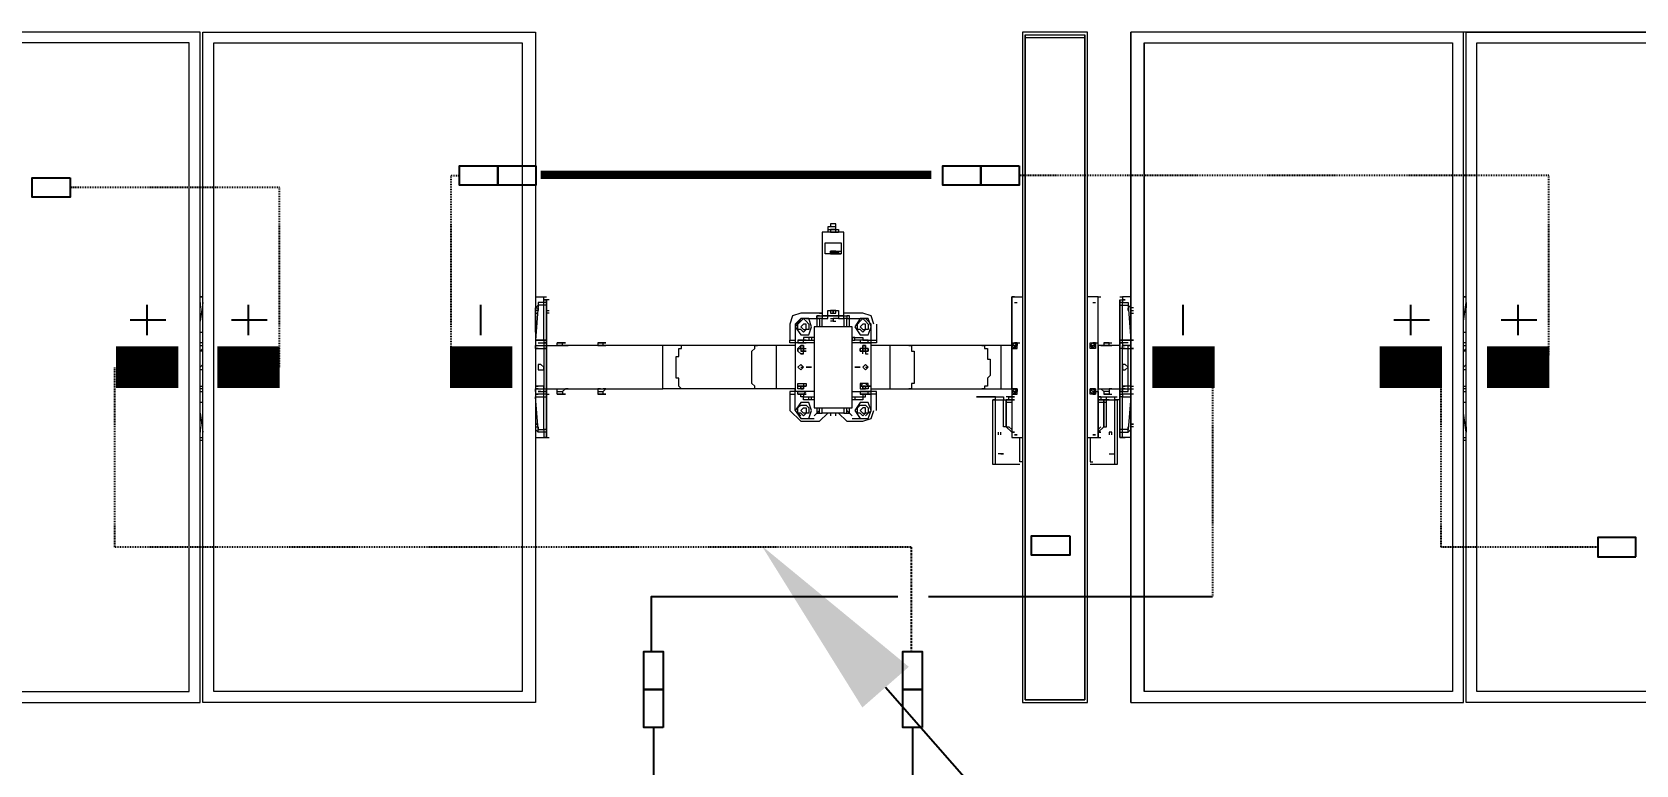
# Model space of a CAD drawing. Header units: feet. Extents: x -13743 to 68376, y -48 to 67763.
# Drawn here: x 4039 to 4231, y 2416 to 2503.8 of the extents above; entities that cross this region are included whole.
import ezdxf
from ezdxf import colors
from ezdxf.entities.mleader import LeaderData, LeaderLine
from ezdxf.lldxf.tags import DXFTag
from ezdxf.math import Vec2, Vec3

# ---------------------------------------------------------------- set-up
doc = ezdxf.new("R2010")
doc.units = ezdxf.units.FT
doc.header["$MEASUREMENT"] = 0
doc.linetypes.add('HIDDEN', pattern=[0.375, 0.25, -0.125])
for name, color, linetype in [('E-DC HARNESS-NEG', 170, 'DC HARNESS CABLE'), ('E-DC HARNESS-POS', 10, 'DC HARNESS CABLE'), ('E-HARN-COMP', 8, 'Continuous'), ('E-TRNK-CABL-NEG', 6, 'HIDDEN'), ('E-TRUNK-CABLE-POS', 6, 'HIDDEN'), ('G-ANNO-TEXT', 1, 'Continuous'), ('Polarity-Text', 7, 'Continuous')]:
    doc.layers.add(name, color=color, linetype=linetype)
doc.styles.add('NEI-A', font='arial.ttf')
doc.styles.get("Standard").update_dxf_attribs({"font": 'arial.ttf'})
tags = doc.linetypes.add('DC HARNESS CABLE', pattern='A,0.5,-0.2,["DH",Standard,S=0.1,R=0,X=-0.1,Y=-0.05],-0.2', length=0.9).pattern_tags.tags
tags[6] = DXFTag(74, 10)

# ---------------------------------------------------------------- blocks, each defined once
blk = doc.blocks.new('A$C47dfd34d')
at = {"lineweight": 5}
for points in [[(9.59628, 0.41332), (9.39128, 0.41332), (9.39128, 0), (9.59628, 0)], [(9.39795, 0.00667), (9.58961, 0.00667), (9.58961, 0.40665), (9.39795, 0.40665)], [(9.59794, 0), (9.59794, 0.41332), (9.80293, 0.41332), (9.80293, 0)], [(9.60461, 0.00667), (9.60461, 0.40665), (9.7946, 0.40665), (9.7946, 0.00667)], [(10.10292, 0.41332), (10.10292, 0), (10.14292, 0), (10.14292, 0.41332)], [(10.16959, 0.41332), (10.16959, 0), (10.37458, 0), (10.37458, 0.41332)], [(10.16959, 0), (10.16959, 0.41332)], [(10.36791, 0.40665), (10.36791, 0.00667), (10.17792, 0.00667), (10.17792, 0.40665)], [(10.17792, 0.00667), (10.17792, 0.40665)], [(10.58124, 0.41332), (10.58124, 0), (10.37624, 0), (10.37624, 0.41332)], [(10.38291, 0.40665), (10.57457, 0.40665), (10.57457, 0.00667), (10.38291, 0.00667)], [(9.98126, 0.28166), (9.98126, 0.28332), (9.99126, 0.28332), (9.99126, 0.27666), (9.98126, 0.27666)], [(9.98459, 0.27832), (9.98626, 0.27666), (9.98459, 0.27832), (9.98626, 0.27832)], [(9.98626, 0.27666), (9.98793, 0.27666), (9.98626, 0.27666), (9.98626, 0.27832), (9.98793, 0.27832), (9.98793, 0.27666), (9.98959, 0.27666), (9.98959, 0.27832), (9.98959, 0.27666), (9.98793, 0.27666), (9.98793, 0.27832), (9.98626, 0.27832)], [(9.98626, 0.27832), (9.98626, 0.27666)], [(9.98959, 0.27832), (9.98793, 0.27666), (9.98793, 0.27832)], [(9.98959, 0.27832), (9.98959, 0.27666), (9.98959, 0.27832), (9.98959, 0.27666), (9.98959, 0.27832), (9.98959, 0.27666)], [(9.99126, 0.27666), (9.98959, 0.27666)], [(9.59794, 0.24999), (9.59628, 0.24999)], [(10.37624, 0.24999), (10.37458, 0.24999)], [(9.98793, 0.23999), (9.98793, 0.24166), (9.98459, 0.24166), (9.98459, 0.23999), (9.98626, 0.23999)], [(9.98626, 0.24166), (9.98626, 0.23999)], [(9.99126, 0.23832), (9.98959, 0.23832)], [(10.16292, 0.24166), (10.16292, 0.23999)], [(9.97126, 0.23666), (9.96626, 0.23666), (9.96293, 0.23166), (9.96626, 0.22666), (9.97126, 0.22666), (9.97293, 0.23166)], [(9.96626, 0.22999), (9.96459, 0.22999), (9.96459, 0.23166), (9.96459, 0.23332), (9.96626, 0.23499), (9.96793, 0.23666), (9.96959, 0.23499), (9.97126, 0.23332), (9.97126, 0.23166), (9.97126, 0.22999), (9.96959, 0.22999), (9.96959, 0.23166), (9.96959, 0.23332), (9.96793, 0.23332), (9.96626, 0.23166), (9.96793, 0.22999), (9.96959, 0.22999), (9.96793, 0.22832)], [(9.99793, 0.18166), (9.99793, 0.23166), (9.97459, 0.23166), (9.97459, 0.18166)], [(10.00793, 0.23666), (10.00293, 0.23666), (9.99959, 0.23166), (10.00293, 0.22666), (10.00793, 0.22666), (10.00959, 0.23166)], [(10.00459, 0.22999), (10.00626, 0.22999), (10.00459, 0.22832), (10.00293, 0.22999), (10.00126, 0.22999), (10.00126, 0.23166), (10.00126, 0.23332), (10.00293, 0.23499), (10.00459, 0.23666), (10.00626, 0.23499), (10.00793, 0.23332), (10.00793, 0.23166), (10.00793, 0.22999), (10.00626, 0.22999), (10.00626, 0.23166), (10.00626, 0.23332), (10.00459, 0.23332), (10.00293, 0.23166)], [(9.8096, 0.22166), (9.80793, 0.22166)], [(9.81793, 0.21999), (9.81627, 0.21999)], [(9.84293, 0.21999), (9.84127, 0.21999)], [(9.8446, 0.21999), (9.84627, 0.21999)], [(9.96626, 0.22166), (9.96459, 0.22166)], [(9.96793, 0.22166), (9.96459, 0.22166)], [(9.96459, 0.21666), (9.96459, 0.21832)], [(9.96626, 0.21832), (9.96793, 0.21832), (9.96626, 0.21832), (9.96626, 0.21999), (9.96793, 0.21999), (9.96793, 0.21832)], [(9.96793, 0.22166), (9.96959, 0.22166)], [(9.99793, 0.22332), (9.99959, 0.22332), (9.99959, 0.22499), (9.99793, 0.22499)], [(10.00459, 0.22166), (10.00293, 0.22166)], [(10.00793, 0.22166), (10.00293, 0.22166)], [(10.00293, 0.21666), (10.00293, 0.21832)], [(10.00626, 0.22332), (10.00459, 0.22332), (10.00626, 0.22332), (10.00793, 0.22332), (10.00459, 0.22332)], [(10.00459, 0.21832), (10.00459, 0.21999), (10.00626, 0.21999), (10.00626, 0.21832)], [(10.00459, 0.21832), (10.00626, 0.21832), (10.00793, 0.21832), (10.00793, 0.21666), (10.00793, 0.21832), (10.00626, 0.21832)], [(10.00959, 0.22166), (10.00793, 0.22166)], [(10.09792, 0.22166), (10.09626, 0.21999), (10.09792, 0.21832), (10.09959, 0.21999)], [(10.09959, 0.21999), (10.09792, 0.21999)], [(10.14459, 0.21999), (10.14459, 0.22166), (10.14625, 0.22166), (10.14459, 0.21999), (10.14625, 0.21999), (10.14792, 0.21999), (10.14625, 0.21999), (10.14792, 0.21999), (10.14625, 0.21999), (10.14792, 0.21999), (10.14792, 0.21832), (10.14625, 0.21832), (10.14459, 0.21832)], [(10.14625, 0.22166), (10.14459, 0.21999), (10.14625, 0.21832), (10.14792, 0.21999)], [(10.14792, 0.21999), (10.14792, 0.22166), (10.14792, 0.21999), (10.14625, 0.21999), (10.14792, 0.21999), (10.14792, 0.21832), (10.14625, 0.21832), (10.14625, 0.21999)], [(10.15125, 0.21999), (10.15292, 0.21999)], [(10.15792, 0.21999), (10.15625, 0.21999)], [(9.80627, 0.20499), (9.80793, 0.20499), (9.80793, 0.20666), (9.80627, 0.20832), (9.8046, 0.20832), (9.8046, 0.20666), (9.8046, 0.20499)], [(9.96626, 0.20832), (9.96459, 0.20666), (9.96626, 0.20499), (9.96793, 0.20666)], [(9.96626, 0.20832), (9.96459, 0.20666), (9.96626, 0.20499), (9.96793, 0.20666)], [(9.96626, 0.20832), (9.96459, 0.20666), (9.96626, 0.20499), (9.96793, 0.20666)], [(9.96626, 0.20832), (9.96459, 0.20666), (9.96626, 0.20499), (9.96793, 0.20666)], [(10.00626, 0.20832), (10.00459, 0.20666), (10.00626, 0.20499), (10.00793, 0.20666)], [(10.00626, 0.20832), (10.00459, 0.20666), (10.00626, 0.20499), (10.00793, 0.20666)], [(10.00626, 0.20832), (10.00459, 0.20666), (10.00626, 0.20499), (10.00793, 0.20666)], [(10.00626, 0.20832), (10.00459, 0.20666), (10.00626, 0.20499), (10.00793, 0.20666)], [(10.16625, 0.20832), (10.16459, 0.20832), (10.16459, 0.20499), (10.16625, 0.20499), (10.16792, 0.20666)], [(9.8046, 0.19333), (9.80293, 0.19333)], [(9.8096, 0.19166), (9.8096, 0.19333), (9.8096, 0.18999)], [(9.96626, 0.19333), (9.96793, 0.19333), (9.96793, 0.19499), (9.96626, 0.19499), (9.96459, 0.19499), (9.96626, 0.19499)], [(9.96626, 0.19333), (9.96459, 0.19333), (9.96459, 0.19499), (9.96793, 0.19499), (9.96793, 0.19333)], [(9.96626, 0.19499), (9.96793, 0.19499), (9.96793, 0.19333), (9.96626, 0.19333)], [(9.99793, 0.18833), (9.99959, 0.18833), (9.99959, 0.18666), (9.99793, 0.18666)], [(10.00793, 0.19499), (10.00626, 0.19666), (10.00459, 0.19666), (10.00293, 0.19499), (10.00293, 0.19333), (10.00626, 0.19333), (10.00626, 0.19499)], [(10.00793, 0.19499), (10.00793, 0.19666), (10.00293, 0.19666), (10.00293, 0.19499)], [(10.00793, 0.18999), (10.00959, 0.18999), (10.00793, 0.18999), (10.00793, 0.19166), (10.00959, 0.19166), (10.00793, 0.19166), (10.00626, 0.19166), (10.00459, 0.19166), (10.00293, 0.19166), (10.00293, 0.18999), (10.00793, 0.18999), (10.00459, 0.18999), (10.00459, 0.18833), (10.00626, 0.18833), (10.00626, 0.18999), (10.00459, 0.18999), (10.00293, 0.18999)], [(10.00459, 0.19333), (10.00459, 0.19499), (10.00626, 0.19499), (10.00626, 0.19333)], [(10.00959, 0.19499), (10.00793, 0.19499)], [(10.09459, 0.18833), (10.09626, 0.18833)], [(10.09626, 0.18666), (10.09459, 0.18666), (10.09459, 0.18833), (10.09626, 0.18833)], [(10.09792, 0.19333), (10.09626, 0.19166), (10.09792, 0.18999), (10.09959, 0.19166)], [(10.14625, 0.19333), (10.14459, 0.19166), (10.14625, 0.18999), (10.14792, 0.19166)], [(10.15459, 0.18999), (10.15625, 0.18999), (10.15292, 0.18999)], [(10.16292, 0.19166), (10.16292, 0.18999)], [(9.97126, 0.18499), (9.96626, 0.18499), (9.96293, 0.17999), (9.96626, 0.17499), (9.97126, 0.17499), (9.97293, 0.17999)], [(9.96959, 0.17999), (9.96959, 0.17833), (9.96793, 0.17666), (9.96626, 0.17833), (9.96459, 0.17833), (9.96459, 0.17999), (9.96459, 0.18166), (9.96626, 0.18333), (9.96793, 0.18333), (9.96959, 0.18333), (9.97126, 0.18166), (9.97126, 0.17999), (9.97126, 0.17833), (9.96959, 0.17833), (9.96793, 0.17833), (9.96626, 0.17999), (9.96793, 0.18166), (9.96959, 0.18166)], [(10.00793, 0.18499), (10.00293, 0.18499), (9.99959, 0.17999), (10.00293, 0.17499), (10.00793, 0.17499), (10.00959, 0.17999)], [(10.00626, 0.17833), (10.00459, 0.17666), (10.00293, 0.17833), (10.00126, 0.17833), (10.00126, 0.17999), (10.00126, 0.18166), (10.00293, 0.18333), (10.00626, 0.18333), (10.00793, 0.18166), (10.00793, 0.17999), (10.00793, 0.17833), (10.00626, 0.17833), (10.00626, 0.17999), (10.00626, 0.18166), (10.00459, 0.18166), (10.00293, 0.17999), (10.00459, 0.17833)], [(10.08626, 0.18666), (10.08459, 0.18666)], [(10.09292, 0.18666), (10.09292, 0.16999), (10.09126, 0.16999), (10.09126, 0.18666)], [(10.15292, 0.18666), (10.15125, 0.18666), (10.14959, 0.18666)], [(10.15292, 0.18666), (10.15125, 0.18666)], [(10.15459, 0.18666), (10.15625, 0.18666), (10.15459, 0.18666), (10.15292, 0.18666)], [(9.8046, 0.17166), (9.80293, 0.17166)], [(9.8096, 0.17166), (9.8096, 0.17333)], [(10.16292, 0.17333), (10.16292, 0.17166), (10.16292, 0.16333)], [(10.17125, 0.17166), (10.16959, 0.17166)], [(10.09959, 0.16499), (10.09792, 0.16499)], [(10.14792, 0.16499), (10.14625, 0.16499)], [(10.16459, 0.16333), (10.16292, 0.16333), (10.16459, 0.16333), (10.16625, 0.16333)], [(10.14125, 0.00167), (10.10459, 0.00167)]]:
    blk.add_lwpolyline(points, close=True, dxfattribs=at)
for points in [[(10.10459, 0.40998), (10.10459, 0.00167), (10.10459, 0.41165), (10.10459, 0.40998), (10.14125, 0.40998)], [(10.10459, 0.41165), (10.14125, 0.41165)], [(10.14125, 0.41165), (10.14125, 0.00167), (10.14125, 0.41165)], [(11.61119, 0.41332), (10.16959, 0.41332)], [(9.98959, 0.23666), (9.99293, 0.23666), (9.99293, 0.23832), (9.99293, 0.28999), (9.97959, 0.28999), (9.97959, 0.23832), (9.98126, 0.23832)], [(9.98293, 0.29165), (9.98959, 0.29165), (9.98959, 0.28999), (9.98793, 0.28999), (9.98959, 0.28999), (9.98793, 0.28999), (9.98793, 0.29165), (9.98793, 0.29332), (9.98793, 0.29499), (9.98459, 0.29499), (9.98459, 0.29332)], [(9.98793, 0.29332), (9.98293, 0.29332), (9.98293, 0.29165), (9.98293, 0.28999)], [(9.98626, 0.29165), (9.98793, 0.29165), (9.98459, 0.29165), (9.98459, 0.28999), (9.98626, 0.28999), (9.98459, 0.28999), (9.98626, 0.28999), (9.98793, 0.28999), (9.98959, 0.28999), (9.98793, 0.28999), (9.98959, 0.28999), (9.98793, 0.28999), (9.98959, 0.28999), (9.98793, 0.28999), (9.98626, 0.28999), (9.98793, 0.28999), (9.98626, 0.28999), (9.98459, 0.28999), (9.98626, 0.28999), (9.98459, 0.28999), (9.98626, 0.28999), (9.98459, 0.28999)], [(9.98626, 0.28999), (9.98459, 0.28999), (9.98626, 0.28999)], [(9.98626, 0.27832), (9.98459, 0.27832)], [(9.98459, 0.27666), (9.98459, 0.27832)], [(9.98459, 0.27666), (9.98459, 0.27832), (9.98459, 0.27666)], [(9.98459, 0.27832), (9.98626, 0.27832)], [(9.98626, 0.27666), (9.98626, 0.27832), (9.98626, 0.27666)], [(9.98626, 0.27832), (9.98793, 0.27832)], [(9.98626, 0.27832), (9.98793, 0.27832)], [(9.98626, 0.27832), (9.98793, 0.27832)], [(9.98626, 0.27832), (9.98793, 0.27832)], [(9.98626, 0.27666), (9.98626, 0.27832)], [(9.98626, 0.27666), (9.98793, 0.27832), (9.98626, 0.27832)], [(9.98793, 0.27832), (9.98793, 0.27666), (9.98793, 0.27832)], [(9.98793, 0.27832), (9.98959, 0.27832), (9.98793, 0.27666), (9.98959, 0.27666), (9.98793, 0.27666)], [(9.98793, 0.27666), (9.98793, 0.27832), (9.98793, 0.27666), (9.98793, 0.27832), (9.98793, 0.27666), (9.98959, 0.27832)], [(9.98793, 0.27832), (9.98959, 0.27832)], [(9.98793, 0.27832), (9.98959, 0.27832)], [(9.98959, 0.27832), (9.98959, 0.27666), (9.98959, 0.27832)], [(9.98959, 0.27666), (9.98959, 0.27832), (9.98959, 0.27666)], [(9.98959, 0.27832), (9.99126, 0.27832)], [(9.98959, 0.27832), (9.99126, 0.27832)], [(9.98459, 0.27666), (9.98626, 0.27666)], [(9.98626, 0.27666), (9.98793, 0.27666)], [(9.98626, 0.27666), (9.98793, 0.27666)], [(9.98626, 0.27666), (9.98793, 0.27666)], [(9.98793, 0.27666), (9.98959, 0.27666)], [(9.98793, 0.27666), (9.98959, 0.27666)], [(9.98793, 0.27666), (9.98959, 0.27666), (9.98793, 0.27666)], [(9.80293, 0.24999), (9.80793, 0.24999)], [(9.8096, 0.24666), (9.80793, 0.24666), (9.80793, 0.24999), (9.8096, 0.24999)], [(9.81127, 0.24832), (9.8096, 0.24832), (9.80793, 0.24832), (9.8096, 0.24832)], [(9.8096, 0.24832), (9.8096, 0.24166), (9.8096, 0.24832)], [(10.09792, 0.24999), (10.09626, 0.24999), (10.09626, 0.16333), (10.09792, 0.16333)], [(10.09626, 0.22166), (10.09626, 0.24999), (10.10292, 0.24999)], [(10.14292, 0.16333), (10.14959, 0.16333), (10.14959, 0.24999), (10.14292, 0.24999)], [(10.14625, 0.22166), (10.14792, 0.22166), (10.14625, 0.22166), (10.14792, 0.22166), (10.14959, 0.22166), (10.14959, 0.24999), (10.15125, 0.24999)], [(10.16292, 0.24999), (10.16459, 0.24999), (10.16459, 0.24666), (10.16292, 0.24666)], [(10.16292, 0.24166), (10.16292, 0.24832), (10.16292, 0.24166)], [(10.16292, 0.24832), (10.16459, 0.24832), (10.16625, 0.24832), (10.16459, 0.24832)], [(10.16959, 0.24999), (10.16459, 0.24999)], [(9.59628, 0.24666), (9.59628, 0.24332)], [(9.59794, 0.24666), (9.59628, 0.23499)], [(9.8096, 0.24499), (9.80793, 0.24499), (9.8046, 0.24499), (9.80293, 0.22332), (9.80793, 0.22332), (9.8096, 0.22332), (9.80793, 0.22332), (9.80793, 0.24499), (9.80793, 0.24666), (9.8046, 0.24666), (9.8046, 0.24499), (9.80293, 0.24332), (9.8046, 0.24332), (9.8046, 0.24166), (9.80293, 0.24166)], [(9.80293, 0.22832), (9.80293, 0.24332), (9.80293, 0.24166), (9.80293, 0.23999), (9.8046, 0.23999)], [(9.80293, 0.23499), (9.80293, 0.23999)], [(9.81127, 0.23999), (9.8096, 0.23999), (9.8096, 0.24166), (9.81127, 0.24166)], [(9.8096, 0.24166), (9.8096, 0.23999)], [(9.8096, 0.22166), (9.8096, 0.23999), (9.8096, 0.22166)], [(9.97793, 0.23999), (9.97959, 0.23999), (9.96626, 0.23999), (9.96126, 0.23832), (9.95959, 0.23332), (9.95959, 0.22332), (9.96293, 0.22332)], [(9.97793, 0.23832), (9.97626, 0.23832), (9.97959, 0.23832), (9.97959, 0.23666), (9.98293, 0.23666), (9.98293, 0.23832), (9.98293, 0.24166), (9.98959, 0.24166), (9.98959, 0.23832), (9.98293, 0.23832), (9.98959, 0.23832), (9.98959, 0.23666), (9.98793, 0.23666), (9.98626, 0.23666), (9.98626, 0.23499), (9.98793, 0.23499)], [(9.97959, 0.23166), (9.97959, 0.23666), (9.97626, 0.23666), (9.97626, 0.23832), (9.97626, 0.23666), (9.97626, 0.23166)], [(9.97959, 0.23832), (9.98293, 0.23832), (9.97959, 0.23832)], [(9.98293, 0.23832), (9.98459, 0.23832)], [(9.99293, 0.23832), (9.98959, 0.23832), (9.99293, 0.23832)], [(10.01126, 0.23332), (10.00959, 0.23832), (10.00459, 0.23999), (9.99459, 0.23999), (9.99293, 0.23999)], [(9.99293, 0.23832), (9.99459, 0.23832), (9.99459, 0.23666), (9.99293, 0.23666), (9.99293, 0.23166)], [(9.99626, 0.23166), (9.99626, 0.23666), (9.99626, 0.23832), (9.99459, 0.23832)], [(10.09792, 0.24666), (10.09959, 0.24666)], [(10.14625, 0.24666), (10.14792, 0.24666)], [(10.16292, 0.24499), (10.16459, 0.24499), (10.16459, 0.24666), (10.16792, 0.24666), (10.16792, 0.24499), (10.16959, 0.22332), (10.16459, 0.22332), (10.16292, 0.22332), (10.16459, 0.22332), (10.16459, 0.24499), (10.16792, 0.24499), (10.16959, 0.24332), (10.16959, 0.22832)], [(10.16292, 0.22166), (10.16292, 0.23999), (10.16292, 0.22166)], [(10.16792, 0.24166), (10.16792, 0.24332)], [(10.17125, 0.24332), (10.16959, 0.24332), (10.16959, 0.24166), (10.16959, 0.23999), (10.17125, 0.23999)], [(10.16959, 0.24166), (10.17125, 0.24166)], [(10.16959, 0.23999), (10.16959, 0.23499)], [(10.37458, 0.23499), (10.37624, 0.24666), (10.37624, 0.24332)], [(9.59628, 0.22832), (9.59794, 0.22832)], [(9.96626, 0.23666), (9.96293, 0.23332), (9.96293, 0.21999), (9.95126, 0.21999), (9.9396, 0.21999), (9.89293, 0.21999), (9.88126, 0.21999)], [(9.96959, 0.23666), (9.97459, 0.23666), (9.97626, 0.23666), (9.97793, 0.23666), (9.97793, 0.23166)], [(9.98459, 0.23666), (9.98626, 0.23666), (9.98626, 0.23499), (9.98459, 0.23499)], [(9.99459, 0.23166), (9.99459, 0.23666), (9.99626, 0.23666), (9.99793, 0.23666), (10.00293, 0.23666)], [(10.00626, 0.17666), (10.00959, 0.17999), (10.00959, 0.19333), (10.02126, 0.19333), (10.03293, 0.19333), (10.07792, 0.19333), (10.08959, 0.19333), (10.09626, 0.19333), (10.09626, 0.19166), (10.09626, 0.18999), (10.09792, 0.18999), (10.09959, 0.18999), (10.09959, 0.19166), (10.09959, 0.19333), (10.09792, 0.19333), (10.09959, 0.19333), (10.09959, 0.19166), (10.09792, 0.19166), (10.09792, 0.18999), (10.09959, 0.18999), (10.09959, 0.19166), (10.09792, 0.19166), (10.09959, 0.19166), (10.09792, 0.19166), (10.09959, 0.19166), (10.09792, 0.19166), (10.09959, 0.19166), (10.09792, 0.19166), (10.09626, 0.19166), (10.09792, 0.19333), (10.09626, 0.19333), (10.09626, 0.21999), (10.09626, 0.21832), (10.09792, 0.21832), (10.09959, 0.21832), (10.09959, 0.21999), (10.09959, 0.22166), (10.09792, 0.22166), (10.09626, 0.21999), (10.08959, 0.21999), (10.07792, 0.21999), (10.03293, 0.21999), (10.00959, 0.21999), (10.00959, 0.23332), (10.00626, 0.23666)], [(10.01293, 0.23332), (10.01293, 0.22332), (10.01293, 0.22166), (10.00959, 0.22166)], [(10.37458, 0.22832), (10.37624, 0.22832)], [(9.59794, 0.22166), (9.59628, 0.22166)], [(9.59628, 0.21999), (9.59794, 0.21999)], [(9.59794, 0.21666), (9.59628, 0.21666), (9.59794, 0.21832)], [(9.80793, 0.22332), (9.80293, 0.22332), (9.8046, 0.22332), (9.80293, 0.22332), (9.80293, 0.21999)], [(9.80293, 0.21832), (9.8046, 0.21832), (9.80293, 0.21832), (9.8046, 0.21832), (9.80293, 0.21832), (9.80293, 0.21999), (9.80793, 0.21999), (9.8096, 0.21999), (9.81627, 0.21999), (9.81627, 0.22166), (9.81793, 0.22166)], [(9.8046, 0.21832), (9.80293, 0.21832), (9.80793, 0.21832), (9.8096, 0.21832), (9.80793, 0.21832), (9.80793, 0.19499), (9.80293, 0.19499)], [(9.8046, 0.22166), (9.80793, 0.22166)], [(9.8046, 0.21999), (9.80627, 0.21999)], [(9.8096, 0.22332), (9.80793, 0.22332), (9.80793, 0.22166), (9.80793, 0.21832), (9.8096, 0.21832), (9.80793, 0.21832), (9.8096, 0.21832)], [(9.80793, 0.21999), (9.80793, 0.21832)], [(9.8096, 0.22166), (9.8096, 0.21999), (9.8096, 0.22166)], [(9.8096, 0.19333), (9.8096, 0.21999), (9.8096, 0.19333)], [(9.84293, 0.22166), (9.84127, 0.22166), (9.84127, 0.21999), (9.82127, 0.21999), (9.81627, 0.21999), (9.8196, 0.21999), (9.82127, 0.21999), (9.82293, 0.21999)], [(9.8196, 0.21999), (9.8196, 0.22166), (9.82127, 0.22166), (9.8196, 0.22166), (9.81793, 0.22166), (9.8196, 0.22166), (9.81627, 0.22166), (9.8196, 0.22166), (9.82127, 0.22166)], [(9.82127, 0.21999), (9.81627, 0.21999)], [(9.84293, 0.19333), (9.84127, 0.19333), (9.84127, 0.19166), (9.8446, 0.19166), (9.84627, 0.19333), (9.8446, 0.19333), (9.88126, 0.19333), (9.88126, 0.21999), (9.8446, 0.21999), (9.8446, 0.22166), (9.84293, 0.22166), (9.8446, 0.22166), (9.84127, 0.22166), (9.8446, 0.22166), (9.84627, 0.22166), (9.8446, 0.22166), (9.84627, 0.22166)], [(9.8446, 0.21999), (9.84127, 0.21999), (9.8446, 0.21999)], [(9.84627, 0.21999), (9.84127, 0.21999)], [(9.89293, 0.19333), (9.89126, 0.19499), (9.89126, 0.19999), (9.8896, 0.19999), (9.8896, 0.20166), (9.8896, 0.20333), (9.8896, 0.20499), (9.8896, 0.20666), (9.8896, 0.20832), (9.8896, 0.20999), (9.8896, 0.21166), (9.8896, 0.21332), (9.89126, 0.21332), (9.89126, 0.21499), (9.89126, 0.21666), (9.89126, 0.21832), (9.89293, 0.21832), (9.89293, 0.21999)], [(9.9396, 0.19333), (9.93793, 0.19333), (9.93793, 0.19499), (9.93626, 0.19666), (9.93626, 0.19833), (9.93626, 0.19999), (9.93626, 0.20166), (9.93626, 0.20333), (9.93626, 0.20499), (9.93626, 0.20666), (9.93626, 0.20832), (9.93626, 0.20999), (9.93626, 0.21166), (9.93626, 0.21332), (9.93626, 0.21499), (9.93626, 0.21666), (9.93793, 0.21832), (9.93793, 0.21999), (9.9396, 0.21999)], [(9.95126, 0.19333), (9.95126, 0.21999)], [(9.97459, 0.22166), (9.96793, 0.22166), (9.96793, 0.22332), (9.96959, 0.22332), (9.96793, 0.22332), (9.96626, 0.22332), (9.96459, 0.22332), (9.96459, 0.22166), (9.96293, 0.22166), (9.96293, 0.19166), (9.95959, 0.19166), (9.95959, 0.18999), (9.96293, 0.18999)], [(9.96293, 0.22166), (9.95959, 0.22166), (9.95959, 0.22332)], [(9.96793, 0.22332), (9.96459, 0.22332), (9.96793, 0.22332), (9.96626, 0.22332)], [(9.96793, 0.22166), (9.96459, 0.22166), (9.96959, 0.22166)], [(9.96626, 0.21666), (9.96793, 0.21666), (9.96626, 0.21666), (9.96793, 0.21666), (9.96793, 0.21832), (9.96793, 0.21999), (9.96626, 0.21999), (9.96459, 0.21832), (9.96626, 0.21832), (9.96626, 0.21666), (9.96793, 0.21666), (9.96793, 0.21832), (9.96626, 0.21832), (9.96793, 0.21832), (9.96793, 0.21666)], [(9.96793, 0.21499), (9.96626, 0.21499), (9.96793, 0.21499), (9.96793, 0.21666), (9.96959, 0.21666), (9.96793, 0.21666), (9.96793, 0.21832), (9.96959, 0.21832)], [(9.97126, 0.22499), (9.96793, 0.22499), (9.96793, 0.22332), (9.97126, 0.22332)], [(9.97293, 0.22499), (9.97126, 0.22499), (9.97126, 0.22332), (9.97293, 0.22332)], [(9.97459, 0.22499), (9.97293, 0.22499), (9.97293, 0.22332), (9.97459, 0.22332)], [(9.99793, 0.22499), (9.99959, 0.22499), (10.00459, 0.22499), (10.00459, 0.22332), (9.99959, 0.22332)], [(10.00793, 0.22332), (10.00293, 0.22332), (10.00293, 0.22166), (9.99793, 0.22166)], [(10.00293, 0.22166), (10.00793, 0.22166)], [(10.00459, 0.21499), (10.00459, 0.21666), (10.00293, 0.21666), (10.00459, 0.21666), (10.00626, 0.21666), (10.00626, 0.21832), (10.00793, 0.21832), (10.00626, 0.21832), (10.00626, 0.21999), (10.00459, 0.21999), (10.00459, 0.21666), (10.00626, 0.21666), (10.00459, 0.21666), (10.00459, 0.21832), (10.00293, 0.21832)], [(10.00626, 0.22166), (10.00459, 0.22166)], [(10.00626, 0.21832), (10.00793, 0.21832)], [(10.01293, 0.17999), (10.01293, 0.18999), (10.01293, 0.19166), (10.00959, 0.19166), (10.00959, 0.22166), (10.00793, 0.22166), (10.00793, 0.22332), (10.00959, 0.22332), (10.01293, 0.22332)], [(10.02126, 0.21999), (10.02126, 0.19333)], [(10.03293, 0.21999), (10.03459, 0.21999), (10.03459, 0.21666), (10.03626, 0.21666), (10.03626, 0.21499), (10.03626, 0.21332), (10.03626, 0.21166), (10.03626, 0.20999), (10.03626, 0.20832), (10.03626, 0.20666), (10.03626, 0.20499), (10.03626, 0.20333), (10.03626, 0.20166), (10.03626, 0.19999), (10.03626, 0.19833), (10.03626, 0.19666), (10.03459, 0.19666), (10.03459, 0.19499), (10.03459, 0.19333), (10.03293, 0.19333)], [(10.07792, 0.21999), (10.07959, 0.21999), (10.07959, 0.21832), (10.08126, 0.21832), (10.08126, 0.21666), (10.08126, 0.21499), (10.08126, 0.21332), (10.08126, 0.21166), (10.08292, 0.21166), (10.08292, 0.20999), (10.08292, 0.20832), (10.08292, 0.20666), (10.08292, 0.20499), (10.08292, 0.20333), (10.08292, 0.20166), (10.08126, 0.19999), (10.08126, 0.19833), (10.08126, 0.19666), (10.08126, 0.19499), (10.07959, 0.19499), (10.07959, 0.19333), (10.07792, 0.19333)], [(10.08959, 0.21999), (10.08959, 0.19333)], [(10.09959, 0.22166), (10.09959, 0.21999), (10.09792, 0.21999), (10.09792, 0.21832), (10.09959, 0.21832), (10.09959, 0.21999), (10.09792, 0.21999), (10.09626, 0.21999), (10.09626, 0.22166), (10.09792, 0.22166), (10.09959, 0.22166), (10.10126, 0.22166)], [(10.09626, 0.22166), (10.09626, 0.22166)], [(10.09626, 0.21999), (10.09626, 0.21999)], [(10.09626, 0.21832), (10.09626, 0.21832)], [(10.09792, 0.22166), (10.09792, 0.22166)], [(10.09792, 0.21999), (10.09959, 0.21999)], [(10.09792, 0.21999), (10.09959, 0.21999)], [(10.09792, 0.21999), (10.09959, 0.21999)], [(10.09792, 0.21999), (10.09959, 0.21999)], [(10.09792, 0.21832), (10.09792, 0.21832)], [(10.09959, 0.22166), (10.09959, 0.22166)], [(10.09959, 0.21999), (10.09959, 0.21999)], [(10.09959, 0.21832), (10.09959, 0.21832)], [(10.14459, 0.22166), (10.14459, 0.22166)], [(10.14459, 0.21999), (10.14459, 0.21999)], [(10.14459, 0.21832), (10.14459, 0.21832)], [(10.14625, 0.22166), (10.14625, 0.22166)], [(10.14625, 0.21832), (10.14625, 0.21832)], [(10.14792, 0.22166), (10.14792, 0.22166)], [(10.14792, 0.21999), (10.14792, 0.21999)], [(10.14792, 0.21832), (10.14792, 0.21832)], [(10.15625, 0.22166), (10.15459, 0.22166), (10.15292, 0.22166), (10.15459, 0.22166), (10.15292, 0.22166), (10.15625, 0.22166), (10.15292, 0.22166), (10.15292, 0.21999), (10.15625, 0.21999), (10.15125, 0.21999), (10.14959, 0.21999), (10.14959, 0.19333), (10.15125, 0.19333), (10.15625, 0.19333)], [(10.15125, 0.21999), (10.15625, 0.21999)], [(10.16292, 0.21999), (10.15625, 0.21999), (10.15625, 0.22166), (10.15792, 0.22166)], [(10.16292, 0.22166), (10.16292, 0.21999), (10.16292, 0.22166)], [(10.16792, 0.22166), (10.16459, 0.22166), (10.16292, 0.22166), (10.16459, 0.22166), (10.16459, 0.21832), (10.16292, 0.21832)], [(10.16959, 0.16333), (10.16459, 0.16333), (10.16459, 0.16666), (10.16792, 0.16666), (10.16792, 0.16833), (10.16459, 0.16833), (10.16459, 0.18833), (10.16292, 0.18833), (10.16292, 0.18999), (10.16459, 0.18999), (10.16459, 0.19166), (10.16792, 0.19166), (10.16792, 0.21999), (10.16959, 0.21999), (10.16459, 0.21999), (10.16625, 0.21999)], [(10.16292, 0.21999), (10.16292, 0.19333), (10.16292, 0.21999)], [(10.16459, 0.22166), (10.16459, 0.22332), (10.16625, 0.22332)], [(10.16459, 0.22332), (10.16959, 0.22332), (10.17125, 0.22332), (10.16959, 0.22332), (10.16959, 0.21999), (10.16959, 0.21832), (10.17125, 0.21832)], [(10.16959, 0.19499), (10.16459, 0.19499), (10.16459, 0.21832), (10.16625, 0.21832), (10.16459, 0.21832), (10.16459, 0.21999)], [(10.16625, 0.21832), (10.16459, 0.21832), (10.16959, 0.21832), (10.17125, 0.21832), (10.16959, 0.21832)], [(10.37624, 0.22166), (10.37458, 0.22166)], [(10.37458, 0.21999), (10.37624, 0.21999)], [(10.37624, 0.21666), (10.37458, 0.21666), (10.37624, 0.21832)], [(9.59628, 0.20666), (9.59794, 0.20832)], [(9.96626, 0.21499), (9.96459, 0.21666)], [(9.96626, 0.21666), (9.96626, 0.21666)], [(10.00459, 0.21666), (10.00626, 0.21666), (10.00793, 0.21666), (10.00626, 0.21666), (10.00626, 0.21499), (10.00793, 0.21499)], [(10.00626, 0.21666), (10.00626, 0.21666)], [(10.37458, 0.20666), (10.37624, 0.20832)], [(9.59794, 0.20499), (9.59628, 0.20499)], [(9.96626, 0.20666), (9.96793, 0.20666)], [(9.97293, 0.20666), (9.96959, 0.20666), (9.97293, 0.20666)], [(10.00293, 0.20666), (9.99959, 0.20666), (10.00293, 0.20666)], [(10.00626, 0.20666), (10.00793, 0.20666)], [(10.37624, 0.20499), (10.37458, 0.20499)], [(9.59628, 0.19499), (9.59794, 0.19499)], [(9.59794, 0.19333), (9.59628, 0.19333)], [(9.59628, 0.19166), (9.59794, 0.19166)], [(9.8046, 0.19499), (9.80293, 0.19499), (9.8046, 0.19499), (9.80293, 0.19499), (9.80293, 0.19333), (9.80793, 0.19333), (9.8096, 0.19333)], [(9.80293, 0.19166), (9.80293, 0.19333), (9.80293, 0.18999), (9.8046, 0.18999)], [(9.80293, 0.17833), (9.80293, 0.17333), (9.80293, 0.17166), (9.80293, 0.16999), (9.8046, 0.16999), (9.8046, 0.16833), (9.80293, 0.18833), (9.80793, 0.18833), (9.80793, 0.18999), (9.80293, 0.18999), (9.80293, 0.18833)], [(9.80627, 0.19166), (9.8046, 0.19166), (9.80793, 0.19166), (9.80793, 0.19333), (9.80793, 0.19499), (9.80793, 0.19333), (9.8096, 0.19333), (9.81627, 0.19333), (9.82127, 0.19333), (9.84127, 0.19333), (9.8446, 0.19333)], [(9.8046, 0.16666), (9.8046, 0.16833), (9.80793, 0.16833), (9.80793, 0.18833), (9.8096, 0.18833), (9.8096, 0.18999), (9.81127, 0.18999)], [(9.8096, 0.18999), (9.80793, 0.18999), (9.80793, 0.19166), (9.8096, 0.19166), (9.80793, 0.19166), (9.80793, 0.19333)], [(9.8096, 0.18999), (9.8096, 0.17333), (9.8096, 0.18999)], [(9.82293, 0.19333), (9.82127, 0.19333), (9.8196, 0.19166), (9.8196, 0.18999), (9.82127, 0.18999), (9.8196, 0.18999), (9.81793, 0.18999), (9.81627, 0.18999), (9.81627, 0.19166), (9.81627, 0.19333), (9.81793, 0.19333)], [(9.81627, 0.19333), (9.82127, 0.19333)], [(9.81627, 0.19166), (9.8196, 0.19166)], [(9.8196, 0.18999), (9.81627, 0.18999), (9.8196, 0.18999), (9.81793, 0.18999)], [(9.84127, 0.19333), (9.84627, 0.19333)], [(9.84127, 0.19166), (9.84127, 0.18999), (9.84293, 0.18999), (9.8446, 0.18999), (9.84627, 0.18999), (9.8446, 0.18999), (9.8446, 0.19166)], [(9.8446, 0.18999), (9.84127, 0.18999), (9.8446, 0.18999), (9.84293, 0.18999)], [(9.96626, 0.17666), (9.96293, 0.17999), (9.96293, 0.19333), (9.9396, 0.19333), (9.89293, 0.19333), (9.88126, 0.19333)], [(9.95959, 0.18999), (9.95959, 0.17999), (9.96626, 0.17333), (9.97793, 0.17333), (9.98293, 0.17833)], [(9.96793, 0.18999), (9.96459, 0.18999), (9.96626, 0.18999), (9.96459, 0.18999), (9.96459, 0.19166), (9.96626, 0.19166), (9.96793, 0.19166), (9.96459, 0.19166), (9.96293, 0.19166)], [(9.96793, 0.19333), (9.96793, 0.19499), (9.96959, 0.19499), (9.96793, 0.19499), (9.96459, 0.19499), (9.96459, 0.19666), (9.96793, 0.19666), (9.96793, 0.19499), (9.96626, 0.19499)], [(9.96459, 0.19666), (9.96793, 0.19666)], [(9.96459, 0.19499), (9.96459, 0.19666), (9.96959, 0.19666), (9.96959, 0.19499), (9.96793, 0.19499)], [(9.96959, 0.19166), (9.96459, 0.19166), (9.96626, 0.19166)], [(9.96459, 0.18999), (9.96793, 0.18999), (9.96459, 0.18999)], [(9.97459, 0.19166), (9.96793, 0.19166), (9.96959, 0.19166), (9.96793, 0.18999), (9.96959, 0.18999), (9.96793, 0.18999), (9.96793, 0.18833), (9.96626, 0.18833), (9.96626, 0.18999)], [(9.97126, 0.18666), (9.96793, 0.18666), (9.96793, 0.18833), (9.97126, 0.18833)], [(9.97293, 0.18666), (9.97126, 0.18666), (9.97126, 0.18833), (9.97293, 0.18833)], [(9.97459, 0.18666), (9.97293, 0.18666), (9.97293, 0.18833), (9.97459, 0.18833)], [(9.99793, 0.19166), (10.00293, 0.19166), (10.00793, 0.19166), (10.00293, 0.19166)], [(9.99959, 0.18833), (10.00459, 0.18833), (10.00459, 0.18666), (9.99959, 0.18666), (9.99793, 0.18666)], [(10.00626, 0.19499), (10.00793, 0.19499), (10.00793, 0.19333), (10.00626, 0.19333), (10.00459, 0.19333), (10.00459, 0.19499), (10.00626, 0.19499), (10.00459, 0.19499), (10.00293, 0.19499), (10.00459, 0.19499), (10.00459, 0.19333)], [(10.00793, 0.19666), (10.00459, 0.19666)], [(10.01293, 0.18999), (10.00959, 0.18999)], [(10.07459, 0.18833), (10.07626, 0.18833), (10.07459, 0.18833)], [(10.07626, 0.18833), (10.07792, 0.18833)], [(10.08292, 0.18833), (10.07626, 0.18833), (10.08292, 0.18833)], [(10.08292, 0.18833), (10.08626, 0.18833), (10.08292, 0.18833)], [(10.08626, 0.14666), (10.08459, 0.14666), (10.08459, 0.18666), (10.08626, 0.18666), (10.08626, 0.18833), (10.09126, 0.18833), (10.09126, 0.18666), (10.09292, 0.18666), (10.09459, 0.18666), (10.09292, 0.18666), (10.09459, 0.18666), (10.09292, 0.18666), (10.09459, 0.18666), (10.09292, 0.18666), (10.09459, 0.18666), (10.09626, 0.18666), (10.09792, 0.18666), (10.09626, 0.18666), (10.09792, 0.18666), (10.09626, 0.18666), (10.09792, 0.18666), (10.09626, 0.18666), (10.09459, 0.18666), (10.09626, 0.18666), (10.09459, 0.18666), (10.09626, 0.18666), (10.09459, 0.18666), (10.09626, 0.18666), (10.09459, 0.18666), (10.09292, 0.18666), (10.09459, 0.18666), (10.09459, 0.18833), (10.09626, 0.18833), (10.09792, 0.18833), (10.09626, 0.18833), (10.09459, 0.18833), (10.09292, 0.18833)], [(10.08626, 0.18833), (10.08459, 0.18833)], [(10.09626, 0.19333), (10.09626, 0.19333)], [(10.09626, 0.19166), (10.09626, 0.19166)], [(10.09626, 0.19166), (10.09626, 0.16333), (10.10292, 0.16333)], [(10.09626, 0.18999), (10.09626, 0.18999)], [(10.09792, 0.19333), (10.09792, 0.19333)], [(10.09792, 0.18999), (10.09792, 0.18999)], [(10.09959, 0.19333), (10.09959, 0.19333)], [(10.09959, 0.19166), (10.09959, 0.19166)], [(10.09959, 0.18999), (10.09959, 0.18999)], [(10.14459, 0.19333), (10.14459, 0.19333)], [(10.14792, 0.19166), (10.14792, 0.19333), (10.14625, 0.19333), (10.14792, 0.19333), (10.14792, 0.19166), (10.14792, 0.18999), (10.14625, 0.18999), (10.14459, 0.18999), (10.14459, 0.19166), (10.14459, 0.19333), (10.14625, 0.19333), (10.14459, 0.19333), (10.14625, 0.19166), (10.14792, 0.19166), (10.14625, 0.19166), (10.14792, 0.19166), (10.14625, 0.19166), (10.14792, 0.19166), (10.14625, 0.19166), (10.14625, 0.18999), (10.14792, 0.18999), (10.14792, 0.19166), (10.14625, 0.19166), (10.14792, 0.19166), (10.14959, 0.19166), (10.14959, 0.16333), (10.15125, 0.16333)], [(10.14459, 0.19166), (10.14459, 0.19166)], [(10.14459, 0.18999), (10.14459, 0.18999)], [(10.14625, 0.19333), (10.14625, 0.19333)], [(10.14625, 0.18999), (10.14625, 0.18999)], [(10.14792, 0.19333), (10.14792, 0.19333)], [(10.14792, 0.19166), (10.14792, 0.19166)], [(10.14792, 0.18999), (10.14792, 0.18999)], [(10.14959, 0.18833), (10.15125, 0.18833), (10.15125, 0.18666)], [(10.15125, 0.18833), (10.14959, 0.18833)], [(10.14959, 0.18833), (10.15125, 0.18833), (10.15292, 0.18833), (10.15459, 0.18833)], [(10.15292, 0.18666), (10.14959, 0.18666), (10.15125, 0.18666), (10.15292, 0.18666), (10.15292, 0.18499), (10.15292, 0.18666), (10.15459, 0.18666), (10.15292, 0.18666), (10.15459, 0.18666), (10.15459, 0.18833), (10.15959, 0.18833), (10.15959, 0.18666), (10.16125, 0.18666), (10.16125, 0.14666), (10.15959, 0.14666)], [(10.15125, 0.19333), (10.15625, 0.19333), (10.16292, 0.19333), (10.16459, 0.19333), (10.16459, 0.19499), (10.16625, 0.19499), (10.16459, 0.19499), (10.16459, 0.19333), (10.16459, 0.19166), (10.16292, 0.19166), (10.16459, 0.19166), (10.16459, 0.19333)], [(10.15792, 0.19333), (10.15625, 0.19333), (10.15625, 0.19166), (10.15292, 0.19166), (10.15125, 0.19333), (10.15292, 0.19333)], [(10.15125, 0.18833), (10.15125, 0.18666)], [(10.15292, 0.19166), (10.15292, 0.18999), (10.15459, 0.18999), (10.15292, 0.18999), (10.15625, 0.18999)], [(10.15625, 0.19166), (10.15625, 0.18999), (10.15792, 0.18999)], [(10.15959, 0.18833), (10.16125, 0.18833)], [(10.16292, 0.19166), (10.16292, 0.19333), (10.16292, 0.19166)], [(10.16292, 0.18999), (10.16292, 0.17333), (10.16292, 0.18999)], [(10.16625, 0.19333), (10.16459, 0.19333), (10.16959, 0.19333), (10.16959, 0.19499), (10.17125, 0.19499)], [(10.16459, 0.19166), (10.16459, 0.19166)], [(10.16959, 0.18833), (10.16959, 0.18999), (10.16459, 0.18999), (10.16459, 0.18833), (10.16959, 0.18833), (10.16792, 0.16833), (10.16792, 0.16999)], [(10.17125, 0.18999), (10.16959, 0.18999), (10.16959, 0.19333), (10.16959, 0.19166)], [(10.16959, 0.19333), (10.17125, 0.19333)], [(10.37458, 0.19499), (10.37624, 0.19499)], [(10.37624, 0.19333), (10.37458, 0.19333)], [(10.37458, 0.19166), (10.37624, 0.19166)], [(9.59794, 0.18499), (9.59628, 0.18499)], [(9.59628, 0.17833), (9.59794, 0.16666)], [(9.80293, 0.18499), (9.80293, 0.16999)], [(9.97459, 0.17666), (9.97793, 0.17999)], [(9.97626, 0.18166), (9.97626, 0.17833), (9.97793, 0.17833), (9.97959, 0.17833)], [(9.97793, 0.17833), (9.97793, 0.18166)], [(9.99293, 0.18166), (9.99293, 0.17833), (9.97959, 0.17833), (9.97959, 0.18166)], [(9.98459, 0.17833), (9.98459, 0.17666)], [(9.98793, 0.17666), (9.98793, 0.17833)], [(9.98959, 0.17833), (9.99459, 0.17333), (10.00459, 0.17333), (10.00959, 0.17499), (10.01126, 0.17999)], [(9.99293, 0.17833), (9.99459, 0.17833), (9.99626, 0.17833), (9.99626, 0.18166)], [(9.99459, 0.17833), (9.99459, 0.18166)], [(9.99459, 0.17999), (9.99793, 0.17666)], [(10.10126, 0.14666), (10.08626, 0.14666), (10.08626, 0.18666), (10.09126, 0.18666)], [(10.09292, 0.16999), (10.09292, 0.18499), (10.09292, 0.18666), (10.09459, 0.18666)], [(10.09292, 0.18666), (10.09626, 0.18666)], [(10.09626, 0.18499), (10.09292, 0.18499)], [(10.09459, 0.18666), (10.09459, 0.18666)], [(10.09626, 0.18666), (10.09626, 0.18666)], [(10.15459, 0.18499), (10.15292, 0.18499), (10.15292, 0.16999), (10.15459, 0.16999), (10.15459, 0.18666), (10.15959, 0.18666), (10.15959, 0.14666), (10.14459, 0.14666)], [(10.14959, 0.18666), (10.14959, 0.18666)], [(10.14959, 0.18666), (10.14959, 0.18666)], [(10.14959, 0.18666), (10.15125, 0.18666)], [(10.14959, 0.18666), (10.15125, 0.18666)], [(10.14959, 0.18666), (10.15125, 0.18666), (10.15292, 0.18666)], [(10.14959, 0.18666), (10.15125, 0.18666)], [(10.14959, 0.16666), (10.14959, 0.16833), (10.15125, 0.16999), (10.14959, 0.16833), (10.14959, 0.16666), (10.15125, 0.16666), (10.14959, 0.16666), (10.15292, 0.16999), (10.15292, 0.18499), (10.14959, 0.18499)], [(10.15125, 0.18666), (10.15292, 0.18666)], [(10.15125, 0.18666), (10.15292, 0.18666)], [(10.15125, 0.18666), (10.15292, 0.18666)], [(10.15125, 0.18666), (10.15292, 0.18666)], [(10.15125, 0.18666), (10.15292, 0.18666)], [(10.16292, 0.18666), (10.16125, 0.18666), (10.15959, 0.18666)], [(10.16959, 0.16999), (10.16959, 0.18499)], [(10.17125, 0.16999), (10.16959, 0.16999), (10.16959, 0.17166), (10.16959, 0.17333), (10.16959, 0.17833)], [(10.37624, 0.18499), (10.37458, 0.18499)], [(10.37624, 0.16999), (10.37624, 0.16666), (10.37458, 0.17833)], [(9.59628, 0.16999), (9.59628, 0.16666)], [(9.8096, 0.16833), (9.80793, 0.16833), (9.80793, 0.16666), (9.8046, 0.16666), (9.80293, 0.16833)], [(9.8096, 0.16333), (9.8096, 0.17166), (9.8096, 0.16333)], [(9.96626, 0.17499), (9.96793, 0.17499)], [(9.96959, 0.17499), (9.97459, 0.17499)], [(9.99793, 0.17499), (10.00293, 0.17499)], [(10.00626, 0.17499), (10.00793, 0.17499)], [(10.09459, 0.16999), (10.09626, 0.16833), (10.09626, 0.16666), (10.09792, 0.16666), (10.09626, 0.16666), (10.09292, 0.16999), (10.09459, 0.16999), (10.09626, 0.16833), (10.09626, 0.16666)], [(10.09626, 0.16833), (10.09626, 0.16833)], [(10.14959, 0.16833), (10.14959, 0.16833)], [(10.16292, 0.16666), (10.16459, 0.16666), (10.16459, 0.16833), (10.16292, 0.16833)], [(10.16792, 0.16666), (10.16959, 0.16833)], [(9.59628, 0.16666), (9.59628, 0.16666)], [(9.59628, 0.16333), (9.59794, 0.16333)], [(9.59628, 0.16166), (9.59794, 0.16166)], [(9.80293, 0.16333), (9.80793, 0.16333)], [(9.8096, 0.16666), (9.80793, 0.16666), (9.80793, 0.16333), (9.8096, 0.16333), (9.80793, 0.16333), (9.8096, 0.16333), (9.81127, 0.16333)], [(10.08792, 0.16666), (10.08792, 0.16499)], [(10.08959, 0.16499), (10.08959, 0.16666)], [(10.10292, 0.14833), (10.10126, 0.14833), (10.10126, 0.16333)], [(10.14459, 0.16333), (10.14459, 0.14833), (10.14625, 0.14833)], [(10.15792, 0.16499), (10.15792, 0.16666), (10.15625, 0.16666), (10.15625, 0.16499)], [(10.37458, 0.16333), (10.37624, 0.16333)], [(10.37458, 0.16166), (10.37624, 0.16166)], [(10.37624, 0.16666), (10.37624, 0.16666)], [(10.08959, 0.15333), (10.09126, 0.15333), (10.08959, 0.15333), (10.08792, 0.15333)], [(10.15625, 0.15333), (10.15792, 0.15333), (10.15959, 0.15333)]]:
    blk.add_lwpolyline(points, dxfattribs=at)

msp = doc.modelspace()

# ---------------------------------------------------------------- linework, layer by layer
at = {"layer": 'E-DC HARNESS-NEG', "ltscale": 0.5}
msp.add_lwpolyline([(4113.45, 2420.52), (4113.45, 2414.28), (4126.44, 2414.28), (4126.44, 2396.9)], dxfattribs=at)
at = {"layer": 'E-DC HARNESS-POS', "ltscale": 0.5}
msp.add_lwpolyline([(4144.44, 2420.52), (4144.44, 2408.9)], dxfattribs=at)
at = {"layer": 'E-HARN-COMP'}
for points in [[(4094.8, 2487.82), (4094.8, 2485.5), (4090.23, 2485.5), (4090.23, 2487.82)], [(4099.36, 2487.82), (4099.36, 2485.5), (4094.8, 2485.5), (4094.8, 2487.82)], [(4152.63, 2487.82), (4152.63, 2485.5), (4148.07, 2485.5), (4148.07, 2487.82)], [(4157.2, 2487.82), (4157.2, 2485.5), (4152.63, 2485.5), (4152.63, 2487.82)], [(4043.61, 2486.39), (4043.61, 2484.06), (4039.04, 2484.06), (4039.04, 2486.39)], [(4163.26, 2443.48), (4163.26, 2441.16), (4158.69, 2441.16), (4158.69, 2443.48)], [(4231.05, 2440.99), (4231.05, 2443.31), (4226.48, 2443.31), (4226.48, 2440.99)], [(4114.61, 2425.08), (4112.28, 2425.08), (4112.28, 2429.65), (4114.61, 2429.65)], [(4145.61, 2425.08), (4143.28, 2425.08), (4143.28, 2429.65), (4145.61, 2429.65)], [(4114.61, 2420.52), (4112.28, 2420.52), (4112.28, 2425.08), (4114.61, 2425.08)], [(4145.61, 2420.52), (4143.28, 2420.52), (4143.28, 2425.08), (4145.61, 2425.08)]]:
    msp.add_lwpolyline(points, close=True, dxfattribs=at)
at = {"layer": 'E-HARN-COMP', "const_width": 5}
for points in [[(4049.09, 2463.69), (4056.54, 2463.69)], [(4068.68, 2463.69), (4061.23, 2463.69)], [(4089.09, 2463.69), (4096.54, 2463.69)], [(4173.15, 2463.69), (4180.6, 2463.69)], [(4200.38, 2463.69), (4207.83, 2463.69)], [(4220.68, 2463.69), (4213.23, 2463.69)]]:
    msp.add_lwpolyline(points, dxfattribs=at)
at = {"layer": 'E-TRNK-CABL-NEG', "ltscale": 0.1}
for points in [[(4089.21, 2465.13), (4089.21, 2486.66), (4090.22, 2486.66)], [(4180.36, 2462.55), (4180.36, 2436.19)]]:
    msp.add_lwpolyline(points, dxfattribs=at)
at = {"layer": 'E-TRNK-CABL-NEG', "color": 7, "linetype": 'Continuous', "ltscale": 0.1, "const_width": 1}
msp.add_lwpolyline([(4099.91, 2486.75), (4146.7, 2486.75)], dxfattribs=at)
at = {"layer": 'E-TRNK-CABL-NEG', "linetype": 'Continuous', "ltscale": 0.1}
msp.add_lwpolyline([(4113.45, 2425.08), (4113.45, 2425.08)], dxfattribs=at)
at = {"layer": 'E-TRUNK-CABLE-POS', "ltscale": 0.1}
for points in [[(4220.6, 2465.13), (4220.6, 2486.66), (4157.2, 2486.66)], [(4068.68, 2463.69), (4068.68, 2485.22), (4043.61, 2485.22)], [(4226.48, 2442.15), (4207.72, 2442.15), (4207.72, 2463.69)]]:
    msp.add_lwpolyline(points, dxfattribs=at)
at = {"layer": 'E-TRUNK-CABLE-POS', "linetype": 'Continuous', "ltscale": 0.1}
for points in [[(4114.09, 2425.08), (4114.09, 2425.08)], [(4144.44, 2425.08), (4144.44, 2425.08)]]:
    msp.add_lwpolyline(points, dxfattribs=at)
at = {"layer": 'Polarity-Text'}
for p, q in [((4052.78, 2471.15), (4052.78, 2467.53)), ((4064.92, 2471.15), (4064.92, 2467.53)), ((4092.74, 2471.15), (4092.74, 2467.53)), ((4176.8, 2471.15), (4176.8, 2467.53)), ((4204.07, 2471.15), (4204.07, 2467.53)), ((4216.92, 2471.15), (4216.92, 2467.53)), ((4055.05, 2469.34), (4050.78, 2469.34)), ((4067.19, 2469.34), (4062.92, 2469.34)), ((4206.34, 2469.34), (4202.07, 2469.34)), ((4219.19, 2469.34), (4214.92, 2469.34))]:
    msp.add_line(p, q, dxfattribs=at)

# ---------------------------------------------------------------- next in the draw order: leaders
at = {"layer": 'G-ANNO-TEXT'}
ml = msp.add_multileader_mtext('Standard', dxfattribs=at)
ml.set_content('MOTOR GAP STRING JUMPER', color=256, style='NEI-A')
ml.set_leader_properties()
ml.build(insert=Vec2(0, 0))
ml.multileader.update_dxf_attribs({"dogleg_length": 0.36, "arrow_head_size": 22.51})
ctx = ml.context
ctx.base_point, ctx.char_height, ctx.arrow_head_size, ctx.landing_gap_size, ctx.plane_origin, ctx.plane_x_axis, ctx.plane_y_axis = Vec3(4257.84, 2246.12, -22.9), 20, 22.51, 23.05, Vec3(-1439.48, -5194, -22.9), Vec3(0, -1), Vec3(1, 0)
notes = []
notes.append((ctx, [(0, (1, 1, 0), (4257.84, 2292.22, -22.9), (0, -1), 46.1, [(0, [(4126.39, 2442.3, -22.9)], 0, [])])]))
ctx.mtext.insert, ctx.mtext.text_direction, ctx.mtext.rotation, ctx.mtext.width, ctx.mtext.flow_direction = Vec3(4268.01, 2223.07, -22.9), Vec3(0, -1), 4.712389, 406.5438, 5
ctx.mtext.has_bg_fill, ctx.mtext.bg_color, ctx.mtext.bg_scale_factor, ctx.mtext.bg_transparency, ctx.mtext.use_window_bg_color = 1, -1073741824, 1.5, 0, 1
for ctx, leaders in notes:
    for number, flags, end, landing, length, lines in leaders:
        leader = LeaderData()
        leader.index, (leader.has_last_leader_line, leader.has_dogleg_vector, leader.attachment_direction) = number, flags
        leader.last_leader_point, leader.dogleg_vector, leader.dogleg_length = Vec3(end), Vec3(landing), length
        for number, points, colour, breaks in lines:
            line = LeaderLine()
            line.index, line.vertices, line.color, line.breaks = number, Vec3.list(points), colors.encode_raw_color(colour), breaks
            leader.lines.append(line)
        ctx.leaders.append(leader)

# ---------------------------------------------------------------- next in the draw order: linework, layer by layer
at = {"layer": 'E-DC HARNESS-NEG', "ltscale": 0.5}
for points in [[(4142.69, 2436.19), (4113.16, 2436.19), (4113.16, 2429.65)], [(4180.36, 2436.19), (4146.35, 2436.19)]]:
    msp.add_lwpolyline(points, dxfattribs=at)
at = {"layer": 'E-TRUNK-CABLE-POS', "ltscale": 0.1}
msp.add_lwpolyline([(4144.28, 2442.15), (4048.96, 2442.15), (4048.96, 2463.69)], dxfattribs=at)
at = {"layer": 'E-TRUNK-CABLE-POS'}
msp.add_lwpolyline([(4144.28, 2442.15), (4144.28, 2429.73)], dxfattribs=at)

# ---------------------------------------------------------------- next in the draw order: block references
at = {"xscale": 194.318304, "yscale": 194.318304, "zscale": 194.318304}
msp.add_blockref('A$C47dfd34d', (2194.43, 2423.53), dxfattribs=at)

doc.saveas('drawing.dxf')
